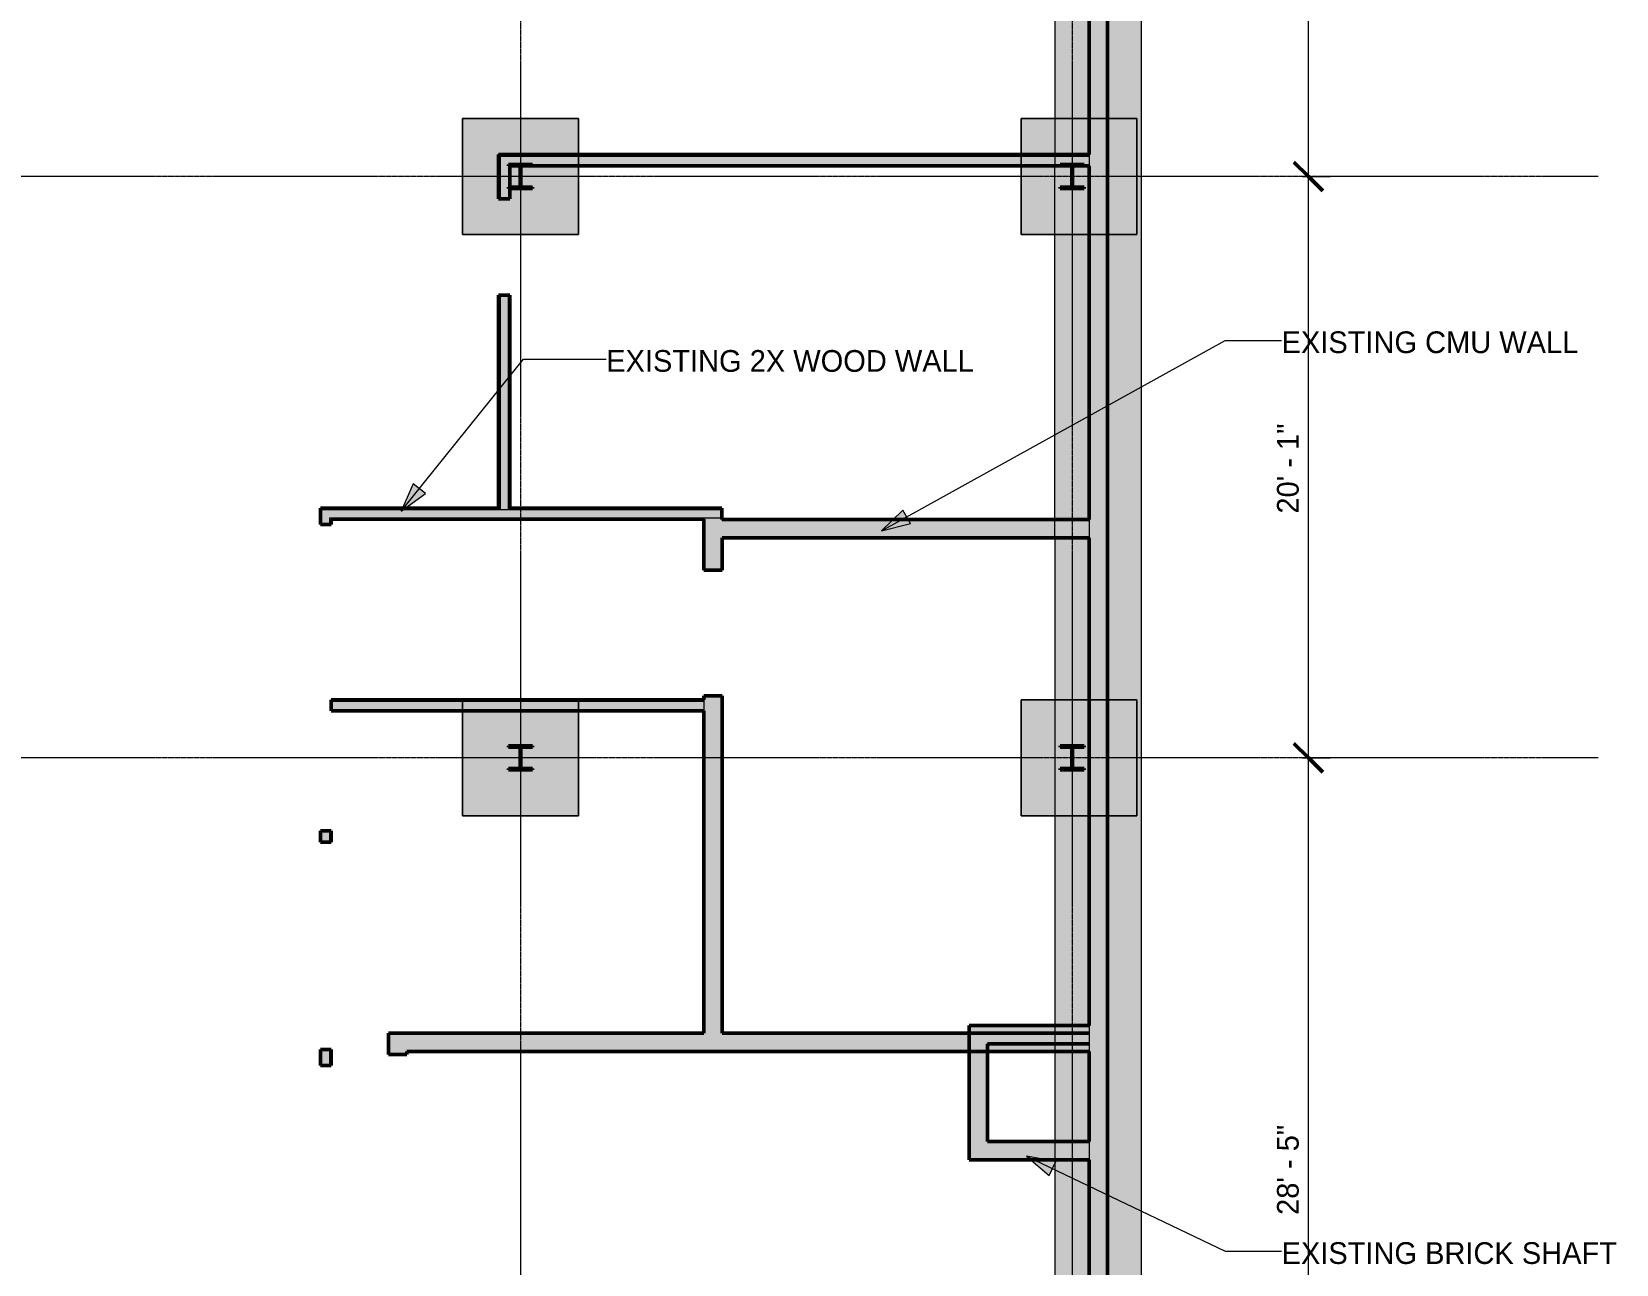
# Model space of a CAD drawing. Header units: inches. Extents: x -4066 to -1367, y 10278 to 12022.
# Drawn here: x -2024 to -1367, y 10951 to 11462 of the extents above; entities that cross this region are included whole.
import ezdxf

# ---------------------------------------------------------------- set-up
doc = ezdxf.new("R2010")
doc.units = ezdxf.units.IN
doc.header["$MEASUREMENT"] = 0
doc.linetypes.add('Grid Line 1_2_', pattern=[0.875, 0.5, -0.125, 0.125, -0.125])
for name, color, linetype, lineweight in [('A-ANNO-DIMS', 211, 'Continuous', 9), ('A-ANNO-DIMS-96', 211, 'Continuous', 9), ('A-WALL', 113, 'Continuous', 13), ('A-WALL-2', 163, 'Continuous', 50), ('A-WALL-4', 155, 'Continuous', 13), ('A-WALL-6', 173, 'Continuous', 13), ('G-ANNO-TEXT', 231, 'Continuous', 9), ('I-WALL-2', 163, 'Continuous', 50), ('I-WALL-3', 2, 'Continuous', 50), ('S-COLS-3', 52, 'Continuous', 9), ('S-COLS-4', 52, 'Continuous', 50), ('S-FNDN-10', 8, 'Continuous', 13), ('S-FNDN-12', 155, 'Continuous', 13), ('S-FNDN-13', 143, 'Continuous', 13), ('S-FNDN-7', 173, 'Continuous', 13), ('S-FNDN-9', 161, 'Continuous', 13), ('S-GRID-1', 1, 'Grid Line 1_2_', 9)]:
    doc.layers.add(name, color=color, linetype=linetype, lineweight=lineweight)
for name, color, linetype, lineweight, transparency in [('A-WALL-PATT-1', 251, 'Continuous', 13, 0.4), ('A-WALL-PATT-2', 252, 'Continuous', 20, 0.4), ('I-WALL-1', 252, 'Continuous', 13, 0.4), ('S-FNDN-4', 50, 'Continuous', 13, 0.6)]:
    doc.layers.add(name, color=color, linetype=linetype, lineweight=lineweight, transparency=transparency)
doc.styles.add('Century Gothic', font='ufonts.com_century-gothic.ttf', dxfattribs={"height": 9})
doc.dimstyles.new('OD__1__Tol__', dxfattribs={"dimscale": 12, "dimtxt": 9.397514, "dimasz": 1, "dimexe": 0.75, "dimexo": 0.5, "dimgap": 0.125, "dimtad": 1, "dimdec": 0, "dimzin": 3, "dimdsep": 46, "dimlunit": 4, "dimtxsty": 'Century Gothic', "dimblk1": 'OBLIQUE', "dimblk2": 'OBLIQUE', "dimsah": 1, "dimcen": 0.09, "dimdle": 0.75, "dimazin": 0, "dimtfac": 1, "dimtdec": 4, "dimtix": 1, "dimtmove": 0, "dimatfit": 3, "dimfxl": 1, "dimtvp": 1, "dimtfill": 1, "dimfrac": 2, "dimtolj": 1, "dimtzin": 0, "dimarcsym": 2})
pattern_1 = [(45, (0, 0), (-9.503515, 9.503515), []), (45, (0, 14.4), (-9.503515, 9.503515), [])]

# ---------------------------------------------------------------- blocks, each defined once
blk = doc.blocks.new('DIMBLOCK13-STRUCTURAL SCHEMATIC - 1ST FLOOR')
at = {"layer": 'A-ANNO-DIMS-96', "lineweight": 50}
for p, q in [((-1494.46, 11161.4), (-1500.46, 11167.4)), ((-1494.46, 11161.4), (-1488.46, 11155.4)), ((-1494.46, 10820.89), (-1500.46, 10826.89)), ((-1494.46, 10820.89), (-1488.46, 10814.89))]:
    blk.add_line(p, q, dxfattribs=at)
at = {"layer": 'A-ANNO-DIMS-96'}
for p, q in [((-1496.95, 11161.4), (-1485.46, 11161.4)), ((-1494.46, 11161.4), (-1496.95, 11161.4)), ((-1494.46, 10820.89), (-1494.46, 11161.4)), ((-1496.95, 10820.89), (-1485.46, 10820.89)), ((-1494.46, 10820.89), (-1496.95, 10820.89))]:
    blk.add_line(p, q, dxfattribs=at)
at = {"layer": 'A-ANNO-DIMS-96', "color": 0, "insert": (-1507.5, 10971.9), "char_height": 9, "width": 46.1821, "attachment_point": 1, "rotation": 90, "line_spacing_factor": 0.984502, "style": 'Century Gothic', "bg_fill": 3, "box_fill_scale": 1.25, "bg_fill_color": 256, "bg_fill_true_color": 13158600, "bg_fill_transparency": 0}
blk.add_mtext('28\' - 5"', dxfattribs=at)
blk = doc.blocks.new('_Oblique')
at = {"color": 0, "linetype": 'ByBlock', "lineweight": -2}
blk.add_line((-0.5, -0.5), (0.5, 0.5), dxfattribs=at)
blk = doc.blocks.new('DIMBLOCK14-STRUCTURAL SCHEMATIC - 1ST FLOOR')
at = {"layer": 'A-ANNO-DIMS-96', "lineweight": 50}
for p, q in [((-1494.46, 11402.4), (-1500.46, 11408.4)), ((-1494.46, 11402.4), (-1488.46, 11396.4)), ((-1494.46, 11161.4), (-1500.46, 11167.4)), ((-1494.46, 11161.4), (-1488.46, 11155.4))]:
    blk.add_line(p, q, dxfattribs=at)
at = {"layer": 'A-ANNO-DIMS-96'}
for p, q in [((-1496.95, 11402.4), (-1485.46, 11402.4)), ((-1494.46, 11402.4), (-1496.95, 11402.4)), ((-1494.46, 11161.4), (-1494.46, 11402.4)), ((-1496.95, 11161.4), (-1485.46, 11161.4)), ((-1494.46, 11161.4), (-1496.95, 11161.4))]:
    blk.add_line(p, q, dxfattribs=at)
at = {"layer": 'A-ANNO-DIMS-96', "color": 0, "insert": (-1507.5, 11262.65), "char_height": 9, "width": 46.1821, "attachment_point": 1, "rotation": 90, "line_spacing_factor": 0.984502, "style": 'Century Gothic', "bg_fill": 3, "box_fill_scale": 1.25, "bg_fill_color": 256, "bg_fill_true_color": 13158600, "bg_fill_transparency": 0}
blk.add_mtext('20\' - 1"', dxfattribs=at)
blk = doc.blocks.new('DIMBLOCK15-STRUCTURAL SCHEMATIC - 1ST FLOOR')
at = {"layer": 'A-ANNO-DIMS-96'}
for p, q in [((-1494.46, 11402.4), (-1494.46, 11769.4)), ((-1496.95, 11760.4), (-1485.46, 11760.4)), ((-1494.46, 11760.4), (-1496.95, 11760.4)), ((-1496.95, 11402.4), (-1485.46, 11402.4)), ((-1494.46, 11402.4), (-1496.95, 11402.4))]:
    blk.add_line(p, q, dxfattribs=at)
at = {"layer": 'A-ANNO-DIMS-96', "lineweight": 50}
for p, q in [((-1494.46, 11760.4), (-1500.46, 11766.4)), ((-1494.46, 11760.4), (-1488.46, 11754.4)), ((-1494.46, 11402.4), (-1500.46, 11408.4)), ((-1494.46, 11402.4), (-1488.46, 11396.4))]:
    blk.add_line(p, q, dxfattribs=at)
at = {"layer": 'A-ANNO-DIMS-96', "color": 0, "insert": (-1507.5, 11558.65), "char_height": 9, "width": 54.5951, "attachment_point": 1, "rotation": 90, "line_spacing_factor": 0.984502, "style": 'Century Gothic', "bg_fill": 3, "box_fill_scale": 1.25, "bg_fill_color": 256, "bg_fill_true_color": 13158600, "bg_fill_transparency": 0}
blk.add_mtext('29\' - 10"', dxfattribs=at)

msp = doc.modelspace()

# ---------------------------------------------------------------- hatches: boundary and pattern name
at = {"layer": 'A-WALL-PATT-1'}
for points in [[(-1577.83, 10640.15), (-1577.83, 11774.15), (-1585.45, 11774.15), (-1585.45, 10640.15)], [(-1585.45, 11410.89), (-1585.45, 11411.51), (-1830.33, 11411.51), (-1830.33, 11410.89), (-1794.43, 11410.89)], [(-1585.45, 11252.65), (-1585.45, 11260.27), (-1737.58, 11260.27), (-1737.58, 11252.65), (-1632.76, 11252.65)], [(-1899.7, 11184.9), (-1745.2, 11184.9), (-1745.2, 11185.4), (-1899.7, 11185.4)], [(-1868.35, 11038.4), (-1868.35, 11047.28), (-1875.98, 11047.28), (-1875.98, 11038.4)], [(-1868.35, 11039.65), (-1585.45, 11039.65), (-1585.45, 11047.28), (-1868.35, 11047.28)], [(-1635.2, 10994.78), (-1627.58, 10994.78), (-1627.58, 11050.4), (-1635.2, 11050.4)], [(-1585.45, 11042.78), (-1585.45, 11050.4), (-1627.58, 11050.4), (-1627.58, 11042.78)], [(-1585.45, 10994.78), (-1585.45, 11002.4), (-1627.58, 11002.4), (-1627.58, 10994.78)]]:
    msp.add_hatch(color=256, dxfattribs=at).paths.add_polyline_path(points, flags=0)
h = msp.add_hatch(color=256, dxfattribs=at)
h.paths.add_polyline_path([(-1825.58, 11264.9), (-1825.58, 11353.14), (-1826.2, 11353.14), (-1826.2, 11264.9)], flags=0)
h.paths.add_polyline_path([(-1825.58, 11393.14), (-1825.58, 11406.76), (-1826.2, 11406.76), (-1826.2, 11393.14)], flags=0)
h = msp.add_hatch(color=256, dxfattribs=at)
h.paths.add_polyline_path([(-1903.7, 11264.4), (-1829.7, 11264.4), (-1829.7, 11264.9), (-1904.2, 11264.9), (-1904.2, 11264.4)], flags=0)
h.paths.add_polyline_path([(-1826.2, 11264.4), (-1737.7, 11264.4), (-1737.7, 11264.9), (-1826.2, 11264.9)], flags=0)
h = msp.add_hatch(color=256, dxfattribs=at)
h.paths.add_polyline_path([(-1903.7, 11033.9), (-1903.7, 11040.48), (-1904.2, 11040.48), (-1904.2, 11033.9)], flags=0)
h.paths.add_polyline_path([(-1903.7, 11126.48), (-1903.7, 11131.15), (-1904.2, 11131.15), (-1904.2, 11126.48)], flags=0)
h.paths.add_polyline_path([(-1903.7, 11258.15), (-1903.7, 11264.4), (-1904.2, 11264.4), (-1904.2, 11258.15)], flags=0)
h = msp.add_hatch(color=256, dxfattribs=at)
h.paths.add_polyline_path([(-1745.2, 11047.28), (-1737.58, 11047.28), (-1737.58, 11187.15), (-1745.2, 11187.15), (-1745.2, 11128.77)], flags=0)
h.paths.add_polyline_path([(-1737.58, 11239.15), (-1737.58, 11260.4), (-1737.7, 11260.4), (-1737.7, 11260.9), (-1745.2, 11260.9), (-1745.2, 11239.15)], flags=0)
at = {"layer": 'A-WALL-PATT-2'}
h = msp.add_hatch(color=256, dxfattribs=at)
h.paths.add_polyline_path([(-1830.33, 11264.9), (-1829.7, 11264.9), (-1829.7, 11353.14), (-1830.33, 11353.14), (-1830.33, 11329.14)], flags=0)
h.paths.add_polyline_path([(-1830.33, 11393.14), (-1829.7, 11393.14), (-1829.7, 11410.89), (-1830.33, 11410.89), (-1830.33, 11406.76)], flags=0)
for points in [[(-1829.7, 11407.39), (-1585.45, 11407.39), (-1585.45, 11410.89), (-1829.7, 11410.89)], [(-1826.2, 11406.76), (-1585.45, 11406.76), (-1585.45, 11407.39), (-1826.2, 11407.39)], [(-1900.2, 11260.4), (-1745.2, 11260.4), (-1745.2, 11260.9), (-1900.2, 11260.9)], [(-1899.7, 11180.9), (-1745.2, 11180.9), (-1745.2, 11181.4), (-1899.7, 11181.4)]]:
    msp.add_hatch(color=256, dxfattribs=at).paths.add_polyline_path(points, flags=0)
h = msp.add_hatch(color=256, dxfattribs=at)
h.paths.add_polyline_path([(-1829.7, 11264.4), (-1826.2, 11264.4), (-1826.2, 11353.14), (-1829.7, 11353.14), (-1829.7, 11264.9)], flags=0)
h.paths.add_polyline_path([(-1826.2, 11393.14), (-1826.2, 11407.39), (-1829.7, 11407.39), (-1829.7, 11393.14)], flags=0)
h = msp.add_hatch(color=256, dxfattribs=at)
h.paths.add_polyline_path([(-1899.7, 11033.9), (-1899.7, 11040.48), (-1900.2, 11040.48), (-1900.2, 11033.9)], flags=0)
h.paths.add_polyline_path([(-1900.2, 11126.48), (-1899.7, 11126.48), (-1899.7, 11131.15), (-1900.2, 11131.15), (-1900.2, 11128.77)], flags=0)
h.paths.add_polyline_path([(-1899.7, 11258.15), (-1899.7, 11260.4), (-1900.2, 11260.4), (-1900.2, 11258.15)], flags=0)
at = {"layer": 'G-ANNO-TEXT'}
for points in [[(-1870.69, 11263.6), (-1860.66, 11270.94), (-1865.68, 11274.97)], [(-1671.54, 11255.51), (-1659.48, 11258.51), (-1662.59, 11264.13)], [(-1611.44, 10996.29), (-1602, 10988.22), (-1599.23, 10994.02)]]:
    msp.add_hatch(color=256, dxfattribs=at).paths.add_polyline_path(points, flags=0)
at = {"layer": 'I-WALL-1'}
for points in [[(-1903.7, 11260.9), (-1737.7, 11260.9), (-1737.7, 11264.4), (-1903.7, 11264.4)], [(-1899.7, 11181.4), (-1745.2, 11181.4), (-1745.2, 11184.9), (-1899.7, 11184.9)]]:
    msp.add_hatch(color=256, dxfattribs=at).paths.add_polyline_path(points, flags=0)
h = msp.add_hatch(color=256, dxfattribs=at)
h.paths.add_polyline_path([(-1900.2, 11033.9), (-1900.2, 11040.48), (-1903.7, 11040.48), (-1903.7, 11033.9)], flags=0)
h.paths.add_polyline_path([(-1903.7, 11126.48), (-1900.2, 11126.48), (-1900.2, 11131.15), (-1903.7, 11131.15), (-1903.7, 11128.77)], flags=0)
h.paths.add_polyline_path([(-1903.7, 11258.15), (-1900.2, 11258.15), (-1900.2, 11260.9), (-1903.7, 11260.9), (-1903.7, 11260.4)], flags=0)
at = {"layer": 'S-COLS-3'}
h = msp.add_hatch(dxfattribs=at)
h.set_pattern_fill('FP_2', color=256, style=0, pattern_type=2)
h.set_pattern_definition(pattern_1)
h.paths.add_polyline_path([(-1816.2, 11397.41), (-1816.2, 11397.96), (-1820.34, 11397.96), (-1820.83, 11398.17), (-1821.03, 11398.66), (-1821.03, 11406.14), (-1820.83, 11406.62), (-1820.34, 11406.83), (-1816.2, 11406.83), (-1816.2, 11407.39), (-1826.2, 11407.39), (-1826.2, 11406.83), (-1822.06, 11406.83), (-1821.58, 11406.62), (-1821.37, 11406.14), (-1821.37, 11398.66), (-1821.58, 11398.17), (-1822.06, 11397.96), (-1826.2, 11397.96), (-1826.2, 11397.41)], flags=0)
h = msp.add_hatch(dxfattribs=at)
h.set_pattern_fill('FP_2', color=256, style=0, pattern_type=2)
h.set_pattern_definition(pattern_1)
h.paths.add_polyline_path([(-1587.45, 11397.41), (-1587.45, 11397.96), (-1591.59, 11397.96), (-1592.08, 11398.17), (-1592.28, 11398.66), (-1592.28, 11406.14), (-1592.08, 11406.62), (-1591.59, 11406.83), (-1587.45, 11406.83), (-1587.45, 11407.39), (-1597.45, 11407.39), (-1597.45, 11406.83), (-1593.31, 11406.83), (-1592.83, 11406.62), (-1592.62, 11406.14), (-1592.62, 11398.66), (-1592.83, 11398.17), (-1593.31, 11397.96), (-1597.45, 11397.96), (-1597.45, 11397.41)], flags=0)
h = msp.add_hatch(dxfattribs=at)
h.set_pattern_fill('FP_2', color=256, style=0, pattern_type=2)
h.set_pattern_definition(pattern_1)
h.paths.add_polyline_path([(-1816.2, 11156.41), (-1816.2, 11156.96), (-1820.34, 11156.96), (-1820.83, 11157.17), (-1821.03, 11157.66), (-1821.03, 11165.14), (-1820.83, 11165.62), (-1820.34, 11165.83), (-1816.2, 11165.83), (-1816.2, 11166.39), (-1826.2, 11166.39), (-1826.2, 11165.83), (-1822.06, 11165.83), (-1821.58, 11165.62), (-1821.37, 11165.14), (-1821.37, 11157.66), (-1821.58, 11157.17), (-1822.06, 11156.96), (-1826.2, 11156.96), (-1826.2, 11156.41)], flags=0)
h = msp.add_hatch(dxfattribs=at)
h.set_pattern_fill('FP_2', color=256, style=0, pattern_type=2)
h.set_pattern_definition(pattern_1)
h.paths.add_polyline_path([(-1587.45, 11156.41), (-1587.45, 11156.96), (-1591.59, 11156.96), (-1592.08, 11157.17), (-1592.28, 11157.66), (-1592.28, 11165.14), (-1592.08, 11165.62), (-1591.59, 11165.83), (-1587.45, 11165.83), (-1587.45, 11166.39), (-1597.45, 11166.39), (-1597.45, 11165.83), (-1593.31, 11165.83), (-1592.83, 11165.62), (-1592.62, 11165.14), (-1592.62, 11157.66), (-1592.83, 11157.17), (-1593.31, 11156.96), (-1597.45, 11156.96), (-1597.45, 11156.41)], flags=0)
at = {"layer": 'S-FNDN-4'}
h = msp.add_hatch(color=256, dxfattribs=at)
h.paths.add_polyline_path([(-1577.83, 10640.15), (-1577.83, 10798.89), (-1585.45, 10798.89), (-1585.45, 10640.15)], flags=0)
h.paths.add_polyline_path([(-1577.83, 10842.89), (-1577.83, 11137.4), (-1585.45, 11137.4), (-1585.45, 11050.4), (-1599.64, 11050.4), (-1599.64, 11047.28), (-1585.45, 11047.28), (-1585.45, 11042.78), (-1599.64, 11042.78), (-1599.64, 11039.65), (-1585.45, 11039.65), (-1585.45, 11002.4), (-1599.64, 11002.4), (-1599.64, 10994.78), (-1585.45, 10994.78), (-1585.45, 10842.89), (-1580.35, 10842.89)], flags=0)
h.paths.add_polyline_path([(-1584.62, 11185.4), (-1577.83, 11185.4), (-1577.83, 11378.4), (-1585.45, 11378.4), (-1585.45, 11260.27), (-1599.64, 11260.27), (-1599.64, 11252.65), (-1585.45, 11252.65), (-1585.45, 11185.4)], flags=0)
h.paths.add_polyline_path([(-1585.45, 11406.76), (-1585.45, 11411.51), (-1599.64, 11411.47), (-1599.64, 11406.76), (-1593.15, 11406.76), (-1593.31, 11406.83), (-1597.45, 11406.83), (-1597.45, 11407.39), (-1587.45, 11407.38), (-1587.45, 11406.83), (-1591.59, 11406.83), (-1591.75, 11406.76), (-1585.47, 11406.76)], flags=0)
h.paths.add_polyline_path([(-1577.83, 11426.4), (-1577.83, 11774.15), (-1585.45, 11774.15), (-1585.45, 11763.4), (-1584.45, 11763.4), (-1584.45, 11736.52), (-1585.45, 11736.52), (-1585.45, 11426.4), (-1582.91, 11426.4)], flags=0)
h = msp.add_hatch(color=256, dxfattribs=at)
h.paths.add_polyline_path([(-1585.45, 10640.15), (-1585.45, 10798.89), (-1599.64, 10798.89), (-1599.64, 10640.15)], flags=0)
h.paths.add_polyline_path([(-1577.83, 10640.15), (-1563.64, 10640.15), (-1563.64, 11774.15), (-1577.83, 11774.15), (-1577.83, 10842.89), (-1574.45, 10842.89), (-1574.45, 10798.89), (-1577.83, 10798.89), (-1577.83, 10700.89)], flags=0)
h.paths.add_polyline_path([(-1585.45, 10842.89), (-1585.45, 10994.78), (-1599.64, 10994.78), (-1599.64, 10842.89)], flags=0)
h.paths.add_polyline_path([(-1585.45, 11002.4), (-1585.45, 11039.65), (-1599.64, 11039.65), (-1599.64, 11002.4)], flags=0)
h.paths.add_polyline_path([(-1585.45, 11050.4), (-1585.45, 11252.65), (-1599.64, 11252.65), (-1599.64, 11050.4)], flags=0)
h.paths.add_polyline_path([(-1587.45, 11156.41), (-1597.45, 11156.41), (-1597.45, 11156.96), (-1593.31, 11156.96), (-1592.83, 11157.17), (-1592.62, 11157.66), (-1592.62, 11165.14), (-1592.83, 11165.62), (-1593.31, 11165.83), (-1597.45, 11165.83), (-1597.45, 11166.39), (-1587.45, 11166.39), (-1587.45, 11165.83), (-1591.59, 11165.83), (-1592.08, 11165.62), (-1592.28, 11165.14), (-1592.28, 11157.66), (-1592.08, 11157.17), (-1591.59, 11156.96), (-1587.45, 11156.96)], flags=0)
h.paths.add_polyline_path([(-1599.64, 11260.27), (-1585.45, 11260.27), (-1585.45, 11406.76), (-1591.75, 11406.76), (-1592.08, 11406.62), (-1592.28, 11406.14), (-1592.28, 11398.66), (-1592.08, 11398.17), (-1591.59, 11397.96), (-1587.45, 11397.96), (-1587.45, 11397.41), (-1597.45, 11397.41), (-1597.45, 11397.96), (-1593.31, 11397.96), (-1592.83, 11398.17), (-1592.62, 11398.66), (-1592.62, 11406.14), (-1592.83, 11406.62), (-1593.15, 11406.76), (-1599.64, 11406.76), (-1599.64, 11329.14)], flags=0)
h.paths.add_polyline_path([(-1599.64, 11411.51), (-1585.45, 11411.51), (-1585.45, 11736.52), (-1599.64, 11736.52), (-1599.64, 11426.4)], flags=0)
h.paths.add_polyline_path([(-1599.35, 11763.4), (-1585.45, 11763.4), (-1585.45, 11774.15), (-1599.64, 11774.15), (-1599.64, 11763.4)], flags=0)
h = msp.add_hatch(color=256, dxfattribs=at)
h.paths.add_polyline_path([(-1845.2, 11378.4), (-1797.2, 11378.4), (-1797.2, 11406.76), (-1820.5, 11406.76), (-1820.83, 11406.62), (-1821.03, 11406.14), (-1821.03, 11398.66), (-1820.83, 11398.17), (-1820.34, 11397.96), (-1816.2, 11397.96), (-1816.2, 11397.41), (-1825.58, 11397.41), (-1825.58, 11393.14), (-1830.33, 11393.14), (-1830.33, 11411.51), (-1797.2, 11411.51), (-1797.2, 11426.4), (-1845.2, 11426.4), (-1845.2, 11393.14)], flags=0)
h.paths.add_polyline_path([(-1825.58, 11397.96), (-1822.06, 11397.96), (-1821.58, 11398.17), (-1821.37, 11398.66), (-1821.37, 11406.14), (-1821.58, 11406.62), (-1821.9, 11406.76), (-1825.58, 11406.76), (-1825.58, 11398.17)], flags=0)
for points in [[(-1583.61, 11378.4), (-1577.83, 11378.4), (-1577.83, 11426.4), (-1585.45, 11426.4), (-1585.45, 11411.51), (-1613.64, 11411.51), (-1613.64, 11406.76), (-1593.15, 11406.76), (-1593.31, 11406.83), (-1597.45, 11406.83), (-1597.45, 11407.39), (-1587.45, 11407.38), (-1587.45, 11406.83), (-1591.59, 11406.83), (-1591.75, 11406.76), (-1585.45, 11406.76), (-1585.45, 11378.4), (-1583.7, 11378.4)], [(-1826.2, 11393.14), (-1825.58, 11393.14), (-1825.58, 11397.41), (-1826.2, 11397.41), (-1826.2, 11397.96), (-1825.58, 11397.96), (-1825.58, 11406.76), (-1821.93, 11406.77), (-1822.06, 11406.83), (-1826.2, 11406.83), (-1826.2, 11407.39), (-1816.2, 11407.39), (-1816.2, 11406.83), (-1820.34, 11406.83), (-1820.5, 11406.76), (-1797.2, 11406.76), (-1797.2, 11411.51), (-1830.33, 11411.51), (-1830.33, 11393.14), (-1829.7, 11393.14)], [(-1797.2, 11180.9), (-1797.2, 11185.4), (-1845.2, 11185.4), (-1845.2, 11180.9)], [(-1584.02, 11137.4), (-1577.83, 11137.4), (-1577.83, 11185.4), (-1585.45, 11185.4), (-1585.45, 11137.4)], [(-1599.64, 11042.78), (-1585.45, 11042.78), (-1585.45, 11047.28), (-1599.64, 11047.28), (-1599.64, 11045.76)]]:
    msp.add_hatch(color=256, dxfattribs=at).paths.add_polyline_path(points, flags=0)
h = msp.add_hatch(color=256, dxfattribs=at)
h.paths.add_polyline_path([(-1613.64, 11378.4), (-1585.45, 11378.4), (-1585.45, 11406.76), (-1591.75, 11406.76), (-1592.08, 11406.62), (-1592.28, 11406.14), (-1592.28, 11398.66), (-1592.08, 11398.17), (-1591.59, 11397.96), (-1587.45, 11397.96), (-1587.45, 11397.41), (-1597.45, 11397.41), (-1597.45, 11397.96), (-1593.31, 11397.96), (-1592.83, 11398.17), (-1592.62, 11398.66), (-1592.62, 11406.14), (-1592.83, 11406.62), (-1593.15, 11406.76), (-1613.64, 11406.76), (-1613.64, 11397.41)], flags=0)
h.paths.add_polyline_path([(-1577.83, 11378.4), (-1565.64, 11378.4), (-1565.64, 11426.4), (-1577.83, 11426.4), (-1577.83, 11406.76)], flags=0)
h.paths.add_polyline_path([(-1613.64, 11411.51), (-1585.45, 11411.51), (-1585.45, 11426.4), (-1613.64, 11426.4)], flags=0)
h = msp.add_hatch(color=256, dxfattribs=at)
h.paths.add_polyline_path([(-1577.83, 11137.4), (-1577.83, 11185.4), (-1585.45, 11185.4), (-1585.45, 11137.4), (-1582.42, 11137.4)], flags=0)
h.paths.add_polyline_path([(-1583.7, 11378.4), (-1577.83, 11378.4), (-1577.83, 11426.4), (-1585.45, 11426.4), (-1585.45, 11378.4)], flags=0)
h = msp.add_hatch(color=256, dxfattribs=at)
h.paths.add_polyline_path([(-1613.64, 11137.4), (-1585.45, 11137.4), (-1585.45, 11185.4), (-1613.64, 11185.4), (-1613.64, 11156.41)], flags=0)
h.paths.add_polyline_path([(-1565.64, 11137.4), (-1565.64, 11185.4), (-1577.83, 11185.4), (-1577.83, 11137.4)], flags=0)
h.paths.add_polyline_path([(-1591.59, 11156.41), (-1597.45, 11156.41), (-1597.45, 11156.96), (-1593.31, 11156.96), (-1592.83, 11157.17), (-1592.62, 11157.66), (-1592.62, 11165.14), (-1592.83, 11165.62), (-1593.31, 11165.83), (-1597.45, 11165.83), (-1597.45, 11166.39), (-1587.45, 11166.39), (-1587.45, 11165.83), (-1591.59, 11165.83), (-1592.08, 11165.62), (-1592.28, 11165.14), (-1592.28, 11157.66), (-1592.08, 11157.17), (-1591.59, 11156.96), (-1587.45, 11156.96), (-1587.45, 11156.41)], flags=0)
h = msp.add_hatch(color=256, dxfattribs=at)
h.paths.add_polyline_path([(-1845.2, 11137.4), (-1797.2, 11137.4), (-1797.2, 11180.9), (-1845.2, 11180.9), (-1845.2, 11156.41)], flags=0)
h.paths.add_polyline_path([(-1816.2, 11156.41), (-1826.2, 11156.41), (-1826.2, 11156.96), (-1822.06, 11156.96), (-1821.58, 11157.17), (-1821.37, 11157.66), (-1821.37, 11165.14), (-1821.58, 11165.62), (-1822.06, 11165.83), (-1826.2, 11165.83), (-1826.2, 11166.39), (-1816.2, 11166.39), (-1816.2, 11165.83), (-1820.34, 11165.83), (-1820.83, 11165.62), (-1821.03, 11165.14), (-1821.03, 11157.66), (-1820.83, 11157.17), (-1820.34, 11156.96), (-1816.2, 11156.96)], flags=0)

# ---------------------------------------------------------------- linework, layer by layer
at = {"layer": 'A-WALL'}
for p, q in [((-1829.7, 11410.89), (-1585.45, 11410.89)), ((-1829.7, 11410.89), (-1829.7, 11393.14)), ((-1826.2, 11407.39), (-1585.45, 11407.39)), ((-1826.2, 11407.39), (-1826.2, 11393.14)), ((-1829.7, 11353.14), (-1829.7, 11264.4)), ((-1826.2, 11264.4), (-1826.2, 11353.14)), ((-1830.33, 11264.9), (-1829.7, 11264.9)), ((-1826.2, 11264.9), (-1825.58, 11264.9))]:
    msp.add_line(p, q, dxfattribs=at)
at = {"layer": 'A-WALL-2'}
for p, q in [((-1585.45, 11774.15), (-1585.45, 11411.51)), ((-1577.83, 10640.15), (-1577.83, 11774.15)), ((-1585.45, 11406.76), (-1585.45, 11260.27)), ((-1745.2, 11260.4), (-1745.2, 11239.15)), ((-1737.58, 11260.4), (-1737.7, 11260.4)), ((-1737.58, 11260.27), (-1737.58, 11260.4)), ((-1585.45, 11260.27), (-1737.58, 11260.27)), ((-1737.58, 11239.15), (-1737.58, 11252.65)), ((-1737.58, 11252.65), (-1585.45, 11252.65)), ((-1585.45, 11252.65), (-1585.45, 11050.4)), ((-1745.2, 11239.15), (-1737.58, 11239.15)), ((-1745.2, 11187.15), (-1745.2, 11185.4)), ((-1737.58, 11187.15), (-1745.2, 11187.15)), ((-1737.58, 11047.28), (-1737.58, 11187.15)), ((-1745.2, 11180.9), (-1745.2, 11047.28)), ((-1875.98, 11047.28), (-1875.98, 11038.4)), ((-1745.2, 11047.28), (-1875.98, 11047.28)), ((-1585.45, 11047.28), (-1737.58, 11047.28)), ((-1635.2, 11050.4), (-1635.2, 10994.78)), ((-1585.45, 11050.4), (-1635.2, 11050.4)), ((-1868.35, 11038.4), (-1868.35, 11039.65)), ((-1868.35, 11039.65), (-1585.45, 11039.65)), ((-1627.58, 11002.4), (-1627.58, 11042.78)), ((-1627.58, 11042.78), (-1585.45, 11042.78)), ((-1585.45, 11039.65), (-1585.45, 11002.4)), ((-1875.98, 11038.4), (-1868.35, 11038.4)), ((-1585.45, 11002.4), (-1627.58, 11002.4)), ((-1635.2, 10994.78), (-1585.45, 10994.78)), ((-1585.45, 10994.78), (-1585.45, 10640.15))]:
    msp.add_line(p, q, dxfattribs=at)
at = {"layer": 'A-WALL-4'}
for p, q in [((-1585.45, 11411.51), (-1585.45, 10994.78)), ((-1745.2, 11260.9), (-1745.2, 11260.4)), ((-1745.2, 11185.4), (-1745.2, 11180.9))]:
    msp.add_line(p, q, dxfattribs=at)
at = {"layer": 'A-WALL-6'}
for p, q in [((-1903.7, 11264.4), (-1737.7, 11264.4)), ((-1903.7, 11258.15), (-1903.7, 11264.4)), ((-1900.2, 11260.9), (-1737.7, 11260.9)), ((-1900.2, 11258.15), (-1900.2, 11260.9)), ((-1899.7, 11184.9), (-1745.2, 11184.9)), ((-1899.7, 11181.4), (-1745.2, 11181.4)), ((-1903.7, 11126.48), (-1903.7, 11131.15)), ((-1900.2, 11126.48), (-1900.2, 11131.15)), ((-1903.7, 11033.9), (-1903.7, 11040.48)), ((-1900.2, 11033.9), (-1900.2, 11040.48))]:
    msp.add_line(p, q, dxfattribs=at)
at = {"layer": 'G-ANNO-TEXT'}
for p, q in [((-1671.54, 11255.51), (-1528.92, 11334.44)), ((-1528.92, 11334.44), (-1505.6, 11334.44)), ((-1870.69, 11263.6), (-1819.99, 11326.69)), ((-1819.99, 11326.69), (-1785.67, 11326.69)), ((-1865.68, 11274.97), (-1870.69, 11263.6)), ((-1870.69, 11263.6), (-1860.66, 11270.94)), ((-1860.66, 11270.94), (-1865.68, 11274.97)), ((-1662.59, 11264.13), (-1671.54, 11255.51)), ((-1659.48, 11258.51), (-1662.59, 11264.13)), ((-1671.54, 11255.51), (-1659.48, 11258.51)), ((-1611.44, 10996.29), (-1602, 10988.22)), ((-1599.23, 10994.02), (-1611.44, 10996.29)), ((-1611.44, 10996.29), (-1528.92, 10956.83)), ((-1602, 10988.22), (-1599.23, 10994.02)), ((-1528.92, 10956.83), (-1505.6, 10956.83))]:
    msp.add_line(p, q, dxfattribs=at)
at = {"layer": 'I-WALL-2'}
for p, q in [((-1830.33, 11264.9), (-1904.2, 11264.9)), ((-1904.2, 11264.9), (-1904.2, 11258.15)), ((-1737.7, 11264.9), (-1825.58, 11264.9)), ((-1737.7, 11260.4), (-1737.7, 11264.9)), ((-1904.2, 11258.15), (-1899.7, 11258.15)), ((-1899.7, 11260.4), (-1745.2, 11260.4)), ((-1899.7, 11258.15), (-1899.7, 11260.4)), ((-1745.2, 11185.4), (-1899.7, 11185.4)), ((-1899.7, 11185.4), (-1899.7, 11180.9)), ((-1899.7, 11180.9), (-1745.2, 11180.9)), ((-1904.2, 11131.15), (-1904.2, 11126.48)), ((-1899.7, 11131.15), (-1904.2, 11131.15)), ((-1904.2, 11126.48), (-1899.7, 11126.48)), ((-1899.7, 11126.48), (-1899.7, 11131.15)), ((-1904.2, 11040.48), (-1904.2, 11033.9)), ((-1899.7, 11040.48), (-1904.2, 11040.48)), ((-1899.7, 11033.9), (-1899.7, 11040.48)), ((-1904.2, 11033.9), (-1899.7, 11033.9))]:
    msp.add_line(p, q, dxfattribs=at)
at = {"layer": 'I-WALL-3'}
for p, q in [((-1585.45, 11411.51), (-1830.33, 11411.51)), ((-1830.33, 11411.51), (-1830.33, 11393.14)), ((-1825.58, 11406.76), (-1585.45, 11406.76)), ((-1825.58, 11393.14), (-1825.58, 11406.76)), ((-1830.33, 11393.14), (-1825.58, 11393.14)), ((-1825.58, 11353.14), (-1830.33, 11353.14)), ((-1830.33, 11353.14), (-1830.33, 11264.9)), ((-1825.58, 11264.9), (-1825.58, 11353.14))]:
    msp.add_line(p, q, dxfattribs=at)
at = {"layer": 'S-COLS-4'}
for p, q in [((-1816.2, 11407.39), (-1826.2, 11407.39)), ((-1826.2, 11407.39), (-1826.2, 11406.83)), ((-1826.2, 11406.83), (-1822.06, 11406.83)), ((-1821.37, 11406.14), (-1821.37, 11398.66)), ((-1821.03, 11398.66), (-1821.03, 11406.14)), ((-1820.34, 11406.83), (-1816.2, 11406.83)), ((-1816.2, 11406.83), (-1816.2, 11407.39)), ((-1587.45, 11407.39), (-1597.45, 11407.39)), ((-1597.45, 11407.39), (-1597.45, 11406.83)), ((-1597.45, 11406.83), (-1593.31, 11406.83)), ((-1592.62, 11406.14), (-1592.62, 11398.66)), ((-1592.28, 11398.66), (-1592.28, 11406.14)), ((-1591.59, 11406.83), (-1587.45, 11406.83)), ((-1587.45, 11406.83), (-1587.45, 11407.39)), ((-1822.06, 11397.96), (-1826.2, 11397.96)), ((-1826.2, 11397.96), (-1826.2, 11397.41)), ((-1826.2, 11397.41), (-1816.2, 11397.41)), ((-1816.2, 11397.96), (-1820.34, 11397.96)), ((-1816.2, 11397.41), (-1816.2, 11397.96)), ((-1593.31, 11397.96), (-1597.45, 11397.96)), ((-1597.45, 11397.96), (-1597.45, 11397.41)), ((-1597.45, 11397.41), (-1587.45, 11397.41)), ((-1587.45, 11397.96), (-1591.59, 11397.96)), ((-1587.45, 11397.41), (-1587.45, 11397.96)), ((-1816.2, 11166.39), (-1826.2, 11166.39)), ((-1826.2, 11166.39), (-1826.2, 11165.83)), ((-1826.2, 11165.83), (-1822.06, 11165.83)), ((-1821.37, 11165.14), (-1821.37, 11157.66)), ((-1821.03, 11157.66), (-1821.03, 11165.14)), ((-1820.34, 11165.83), (-1816.2, 11165.83)), ((-1816.2, 11165.83), (-1816.2, 11166.39)), ((-1587.45, 11166.39), (-1597.45, 11166.39)), ((-1597.45, 11166.39), (-1597.45, 11165.83)), ((-1597.45, 11165.83), (-1593.31, 11165.83)), ((-1592.62, 11165.14), (-1592.62, 11157.66)), ((-1592.28, 11157.66), (-1592.28, 11165.14)), ((-1591.59, 11165.83), (-1587.45, 11165.83)), ((-1587.45, 11165.83), (-1587.45, 11166.39)), ((-1822.06, 11156.96), (-1826.2, 11156.96)), ((-1826.2, 11156.96), (-1826.2, 11156.41)), ((-1826.2, 11156.41), (-1816.2, 11156.41)), ((-1816.2, 11156.96), (-1820.34, 11156.96)), ((-1816.2, 11156.41), (-1816.2, 11156.96)), ((-1593.31, 11156.96), (-1597.45, 11156.96)), ((-1597.45, 11156.96), (-1597.45, 11156.41)), ((-1597.45, 11156.41), (-1587.45, 11156.41)), ((-1587.45, 11156.96), (-1591.59, 11156.96)), ((-1587.45, 11156.41), (-1587.45, 11156.96))]:
    msp.add_line(p, q, dxfattribs=at)
for centre, start, end in [((-1822.06, 11406.14), 0, 90), ((-1820.34, 11406.14), 90, 180), ((-1593.31, 11406.14), 0, 90), ((-1591.59, 11406.14), 90, 180), ((-1822.06, 11398.66), 270, 0), ((-1820.34, 11398.66), 180, 270), ((-1593.31, 11398.66), 270, 0), ((-1591.59, 11398.66), 180, 270), ((-1822.06, 11165.14), 0, 90), ((-1820.34, 11165.14), 90, 180), ((-1593.31, 11165.14), 0, 90), ((-1591.59, 11165.14), 90, 180), ((-1822.06, 11157.66), 270, 0), ((-1820.34, 11157.66), 180, 270), ((-1593.31, 11157.66), 270, 0), ((-1591.59, 11157.66), 180, 270)]:
    msp.add_arc(centre, 0.691, start, end, dxfattribs=at)
at = {"layer": 'S-FNDN-10'}
for p, q in [((-1797.2, 11411.51), (-1797.2, 11406.76)), ((-1613.64, 11406.76), (-1613.64, 11411.51)), ((-1599.64, 11411.47), (-1599.64, 11407.39)), ((-1845.2, 11180.9), (-1845.2, 11185.4)), ((-1845.2, 11185.4), (-1797.2, 11185.4)), ((-1797.2, 11185.4), (-1797.2, 11180.9))]:
    msp.add_line(p, q, dxfattribs=at)
at = {"layer": 'S-FNDN-12'}
for p, q in [((-1585.14, 11426.4), (-1585.45, 11426.4)), ((-1585.06, 11426.4), (-1585.13, 11426.4)), ((-1577.83, 11426.4), (-1585.05, 11426.4)), ((-1797.2, 11406.76), (-1797.2, 11411.51)), ((-1613.64, 11411.51), (-1613.64, 11406.76)), ((-1585.45, 11378.4), (-1577.83, 11378.4)), ((-1797.2, 11185.4), (-1845.2, 11185.4)), ((-1845.2, 11185.4), (-1845.2, 11180.9)), ((-1797.2, 11180.9), (-1797.2, 11185.4)), ((-1577.83, 11185.4), (-1585.45, 11185.4)), ((-1585.45, 11137.4), (-1577.83, 11137.4))]:
    msp.add_line(p, q, dxfattribs=at)
at = {"layer": 'S-FNDN-13'}
for p, q in [((-1585.45, 11426.4), (-1585.14, 11426.4)), ((-1585.13, 11426.4), (-1585.06, 11426.4)), ((-1585.05, 11426.4), (-1577.83, 11426.4)), ((-1577.83, 11378.4), (-1585.45, 11378.4)), ((-1585.45, 11185.4), (-1577.83, 11185.4)), ((-1577.83, 11137.4), (-1585.45, 11137.4))]:
    msp.add_line(p, q, dxfattribs=at)
at = {"layer": 'S-FNDN-7'}
for p, q in [((-1599.64, 11774.15), (-1599.64, 11411.51)), ((-1563.64, 10640.15), (-1563.64, 11774.15)), ((-1797.2, 11426.4), (-1845.2, 11426.4)), ((-1845.2, 11426.4), (-1845.2, 11378.4)), ((-1797.2, 11411.51), (-1797.2, 11426.4)), ((-1585.45, 11426.4), (-1613.64, 11426.4)), ((-1613.64, 11426.4), (-1613.64, 11411.51)), ((-1565.64, 11426.4), (-1577.83, 11426.4)), ((-1565.64, 11378.4), (-1565.64, 11426.4)), ((-1797.2, 11378.4), (-1797.2, 11406.76)), ((-1613.64, 11406.76), (-1613.64, 11378.4)), ((-1845.2, 11378.4), (-1797.2, 11378.4)), ((-1613.64, 11378.4), (-1585.45, 11378.4)), ((-1577.83, 11378.4), (-1565.64, 11378.4)), ((-1599.64, 11252.65), (-1599.64, 10842.89)), ((-1585.45, 11185.4), (-1613.64, 11185.4)), ((-1613.64, 11185.4), (-1613.64, 11137.4)), ((-1565.64, 11185.4), (-1577.83, 11185.4)), ((-1565.64, 11137.4), (-1565.64, 11185.4)), ((-1845.2, 11180.9), (-1845.2, 11137.4)), ((-1797.2, 11137.4), (-1797.2, 11180.9)), ((-1845.2, 11137.4), (-1797.2, 11137.4)), ((-1613.64, 11137.4), (-1585.45, 11137.4)), ((-1577.83, 11137.4), (-1565.64, 11137.4))]:
    msp.add_line(p, q, dxfattribs=at)
at = {"layer": 'S-FNDN-9'}
for p, q in [((-1845.2, 11378.4), (-1845.2, 11426.4)), ((-1845.2, 11426.4), (-1797.2, 11426.4)), ((-1797.2, 11426.4), (-1797.2, 11411.51)), ((-1613.64, 11411.51), (-1613.64, 11426.4)), ((-1613.64, 11426.4), (-1585.45, 11426.4)), ((-1577.83, 11426.4), (-1565.64, 11426.4)), ((-1565.64, 11426.4), (-1565.64, 11378.4)), ((-1797.2, 11406.76), (-1797.2, 11378.4)), ((-1613.64, 11378.4), (-1613.64, 11406.76)), ((-1599.64, 11252.65), (-1599.64, 11407.35)), ((-1797.2, 11378.4), (-1845.2, 11378.4)), ((-1585.45, 11378.4), (-1613.64, 11378.4)), ((-1565.64, 11378.4), (-1577.83, 11378.4)), ((-1613.64, 11137.4), (-1613.64, 11185.4)), ((-1613.64, 11185.4), (-1585.45, 11185.4)), ((-1577.83, 11185.4), (-1565.64, 11185.4)), ((-1565.64, 11185.4), (-1565.64, 11137.4)), ((-1845.2, 11137.4), (-1845.2, 11180.9)), ((-1797.2, 11180.9), (-1797.2, 11137.4)), ((-1797.2, 11137.4), (-1845.2, 11137.4)), ((-1585.45, 11137.4), (-1613.64, 11137.4)), ((-1565.64, 11137.4), (-1577.83, 11137.4))]:
    msp.add_line(p, q, dxfattribs=at)
at = {"layer": 'S-GRID-1'}
for p, q in [((-1821.2, 11973.42), (-1821.2, 10769.7)), ((-1592.45, 11973.42), (-1592.45, 10769.7)), ((-1374.38, 11402.4), (-3914.18, 11402.4)), ((-1374.38, 11161.4), (-3914.18, 11161.4))]:
    msp.add_line(p, q, dxfattribs=at)

# ---------------------------------------------------------------- texts
at = {"layer": 'G-ANNO-TEXT', "char_height": 9, "attachment_point": 1, "style": 'Century Gothic'}
for s, insert, width in [('EXISTING CMU WALL', (-1505.6, 11338.19), 152.106), ('EXISTING 2X WOOD WALL', (-1785.67, 11330.44), 189.375), ('EXISTING BRICK SHAFT', (-1505.6, 10960.58), 161.196)]:
    msp.add_mtext(s, dxfattribs=dict(at, insert=insert, width=width))

# ---------------------------------------------------------------- next in the draw order: dimensions: what is measured, and where the dimension line sits
at = {"layer": 'A-ANNO-DIMS'}
dim = msp.add_linear_dim(base=(-1494.46, 11161.4), p1=(-1502.95, 10820.89), p2=(-1502.95, 11161.4), angle=90, dimstyle='OD__1__Tol__', override={"dimpost": '<>', "dimfxl": 340.507529}, dxfattribs=at)
dim.commit()
dim.dimension.update_dxf_attribs({"geometry": 'DIMBLOCK13-STRUCTURAL SCHEMATIC - 1ST FLOOR', "text_midpoint": (-1500.69, 10991.14)})

# ---------------------------------------------------------------- next in the draw order: dimensions: what is measured, and where the dimension line sits
dim = msp.add_linear_dim(base=(-1494.46, 11402.4), p1=(-1502.95, 11161.4), p2=(-1502.95, 11402.4), angle=90, dimstyle='OD__1__Tol__', override={"dimpost": '<>', "dimfxl": 241}, dxfattribs=at)
dim.commit()
dim.dimension.update_dxf_attribs({"geometry": 'DIMBLOCK14-STRUCTURAL SCHEMATIC - 1ST FLOOR', "text_midpoint": (-1500.69, 11281.9)})

# ---------------------------------------------------------------- next in the draw order: dimensions: what is measured, and where the dimension line sits
dim = msp.add_linear_dim(base=(-1494.46, 11760.4), p1=(-1502.95, 11402.4), p2=(-1502.95, 11760.4), angle=90, dimstyle='OD__1__Tol__', override={"dimpost": '<>', "dimfxl": 358.000001}, dxfattribs=at)
dim.commit()
dim.dimension.update_dxf_attribs({"geometry": 'DIMBLOCK15-STRUCTURAL SCHEMATIC - 1ST FLOOR', "text_midpoint": (-1500.69, 11581.4)})

doc.saveas('drawing.dxf')
